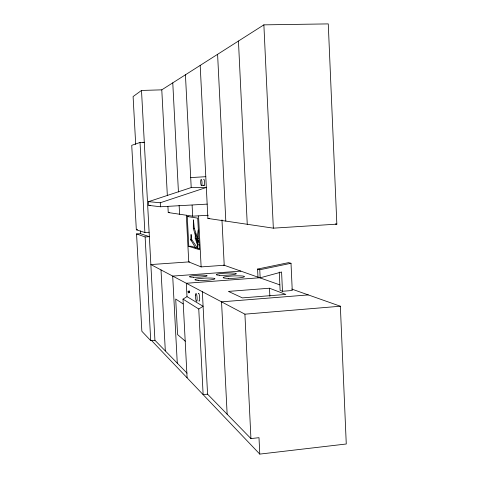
<?xml version="1.0" encoding="UTF-8"?>
<svg xmlns="http://www.w3.org/2000/svg" width="478" height="478" viewBox="0 0 478 478"><rect width="100%" height="100%" fill="white"/><g stroke="black" fill="none" stroke-linecap="round" stroke-linejoin="round"><path stroke-width="0.72" d="M193.739 228.281L193.315 228.341L193.381 219.97M195.418 233.216L195.173 238.51L195.884 238.51M191.092 239.896L190.77 239.89L191.045 234.584M197.904 238.588L197.067 238.504L197.575 248.399L197.127 238.51L198.143 230.043M195.866 238.51L196.273 238.456L195.49 233.21M200.186 65.402L207.888 218.434L273.338 228.161L336.847 224.14L328.261 23.9L263.88 24.856L161.785 89.846L141.5 90.45L133.099 96.562L135.698 144.422M291.634 289.035L340.36 306.225L346.269 443.996L259.781 454.1L258.992 437.681L250.938 438.589L207.566 394.177L203.138 394.625L198.764 309.009L203.096 306.296L187.006 296.647L186.312 283.263L259.685 277.766L279.827 284.87M187.101 377.799L183.014 299.126L187.006 296.647M191.122 234.579L191.72 239.813M193.453 219.97L194.253 228.299M194.385 228.281L194.068 228.317M193.482 228.341L194.092 228.323M142.97 142.725L144.284 142.283L140.024 142.456L131.731 145.324L136.332 229.787L144.888 232.511L149.118 232.242M148.521 201.668L160.267 202.756L206.329 187.472L191.206 187.555L148.521 201.668L148.724 205.379L160.477 206.771L207.165 204.124M260.151 277.814L281.584 272.006L282.474 291.269L292.249 290.505L291.006 263.282L288.575 262.643L257.588 269.066L257.971 277.043L260.151 277.814L259.769 269.765L257.588 269.066M259.769 269.765L291.006 263.282M195.365 238.48L195.58 238.456M190.937 239.854L191.499 239.813M191.768 239.86L191.063 239.902M136.559 233.939L145.127 236.939L149.357 236.67L140.538 233.694L136.559 233.939L141.864 331.278L150.725 340.641L154.926 340.276L187.065 373.181M189.575 261.854L150.857 264.561L244.915 314.171L340.36 306.225M308.298 294.914L221.547 301.845L227.14 414.217M269.484 288.222L228.43 291.407L242.388 297.884L285.856 294.43L269.484 288.222L269.867 296.294M240.816 271.11L172.701 276.087L177.272 363.161M186.33 215.208L188.738 261.914L201.124 266.903L224.218 265.26L221.971 219.892M188.702 216.432L187.262 216.522L188.798 246.331L191.11 246.182L199.637 248.847M136.332 229.787L137.658 229.703M190.698 177.595L205.785 176.693M207.888 218.434L209.364 218.344M167.921 206.598L168.238 212.543L169.708 212.459M168.238 212.543L192.67 216.176L208.283 215.249M148.724 205.379L150.188 205.295M201.507 185.673A3.155 0.663 87.1 0 0 201.841 180.935A3.155 0.663 87.1 0 0 200.7 180.953A3.155 0.663 87.1 0 0 201.507 185.673L204.082 185.542M197.874 238.588L198.107 238.588M195.305 238.522L197.707 245.507M335.359 223.979L336.847 224.14M187.262 216.522L197.731 218.141L199.338 249.677L188.798 246.331M223.549 265.021L258.986 277.521M282.474 291.269L280.108 290.391L279.26 272.024M183.014 299.126L198.764 309.009M183.128 303.9L175.713 299.049L177.571 334.576L185.333 341.208M151.538 340.503L259.781 454.1M191.875 239.831L197.755 248.458M190.83 239.884L195.633 247.933M196.213 238.456L197.629 241.725M198.764 244.336L199.332 245.644M194.331 228.281L197.259 237.458M198.161 240.279L198.836 242.394M193.357 228.329L195.717 236.813M189.163 292.285C189.939 294.526 189.228 288.676 189.103 291.711M141.5 90.45L154.926 340.276M140.024 142.456L144.888 232.511M145.127 236.939L150.725 340.641M140.389 230.928L140.538 233.694M172.773 82.855L178.437 191.965M179.131 205.325L179.597 214.234M161.785 89.846L167.336 195.442M160.267 202.756L160.477 206.771M161.008 269.915L165.316 350.912M198.543 216.02L201.124 266.903M202.355 291.723L207.566 394.177M185.434 74.795L191.206 187.555M192.108 205.152L192.67 216.176M217.598 54.319L225.813 221.099M238.45 41.042L247.251 224.284M244.915 314.171L250.938 438.589M263.88 24.856L273.338 228.161M198.28 293.617A3.955 0.783 85.6 0 1 199.643 297.179A3.955 0.783 85.6 0 1 198.842 300.889M203.598 179.352A3.155 0.669 87.1 0 1 204.608 182.781A3.155 0.669 87.1 0 1 203.724 185.123M188.111 291.251C188.404 295.972 188.888 289.626 188.111 291.251M198.173 280.401A10.002 1.105 -2.9 0 0 214.67 278.997A10.002 1.105 -2.9 0 0 201.907 278.339A10.002 1.105 -2.9 0 0 198.173 280.401M193.602 277.27A8.825 0.944 -2.9 0 0 207.141 275.824A8.825 0.944 -2.9 0 0 194.271 275.597A8.825 0.944 -2.9 0 0 193.602 277.27M228.448 278.363A10.665 1.171 -2.7 0 0 244.455 276.607A10.665 1.171 -2.7 0 0 228.502 276.332A10.665 1.171 -2.7 0 0 228.448 278.363M219.766 275.298A10.014 1.064 -2.8 0 0 236.132 273.912A10.014 1.064 -2.8 0 0 223.047 273.326A10.014 1.064 -2.8 0 0 219.766 275.298M195.52 295.057A3.955 0.777 85.6 0 0 196.512 301.349A3.955 0.777 85.6 0 0 196.918 295.888A3.955 0.777 85.6 0 0 195.52 295.057"/></g></svg>
